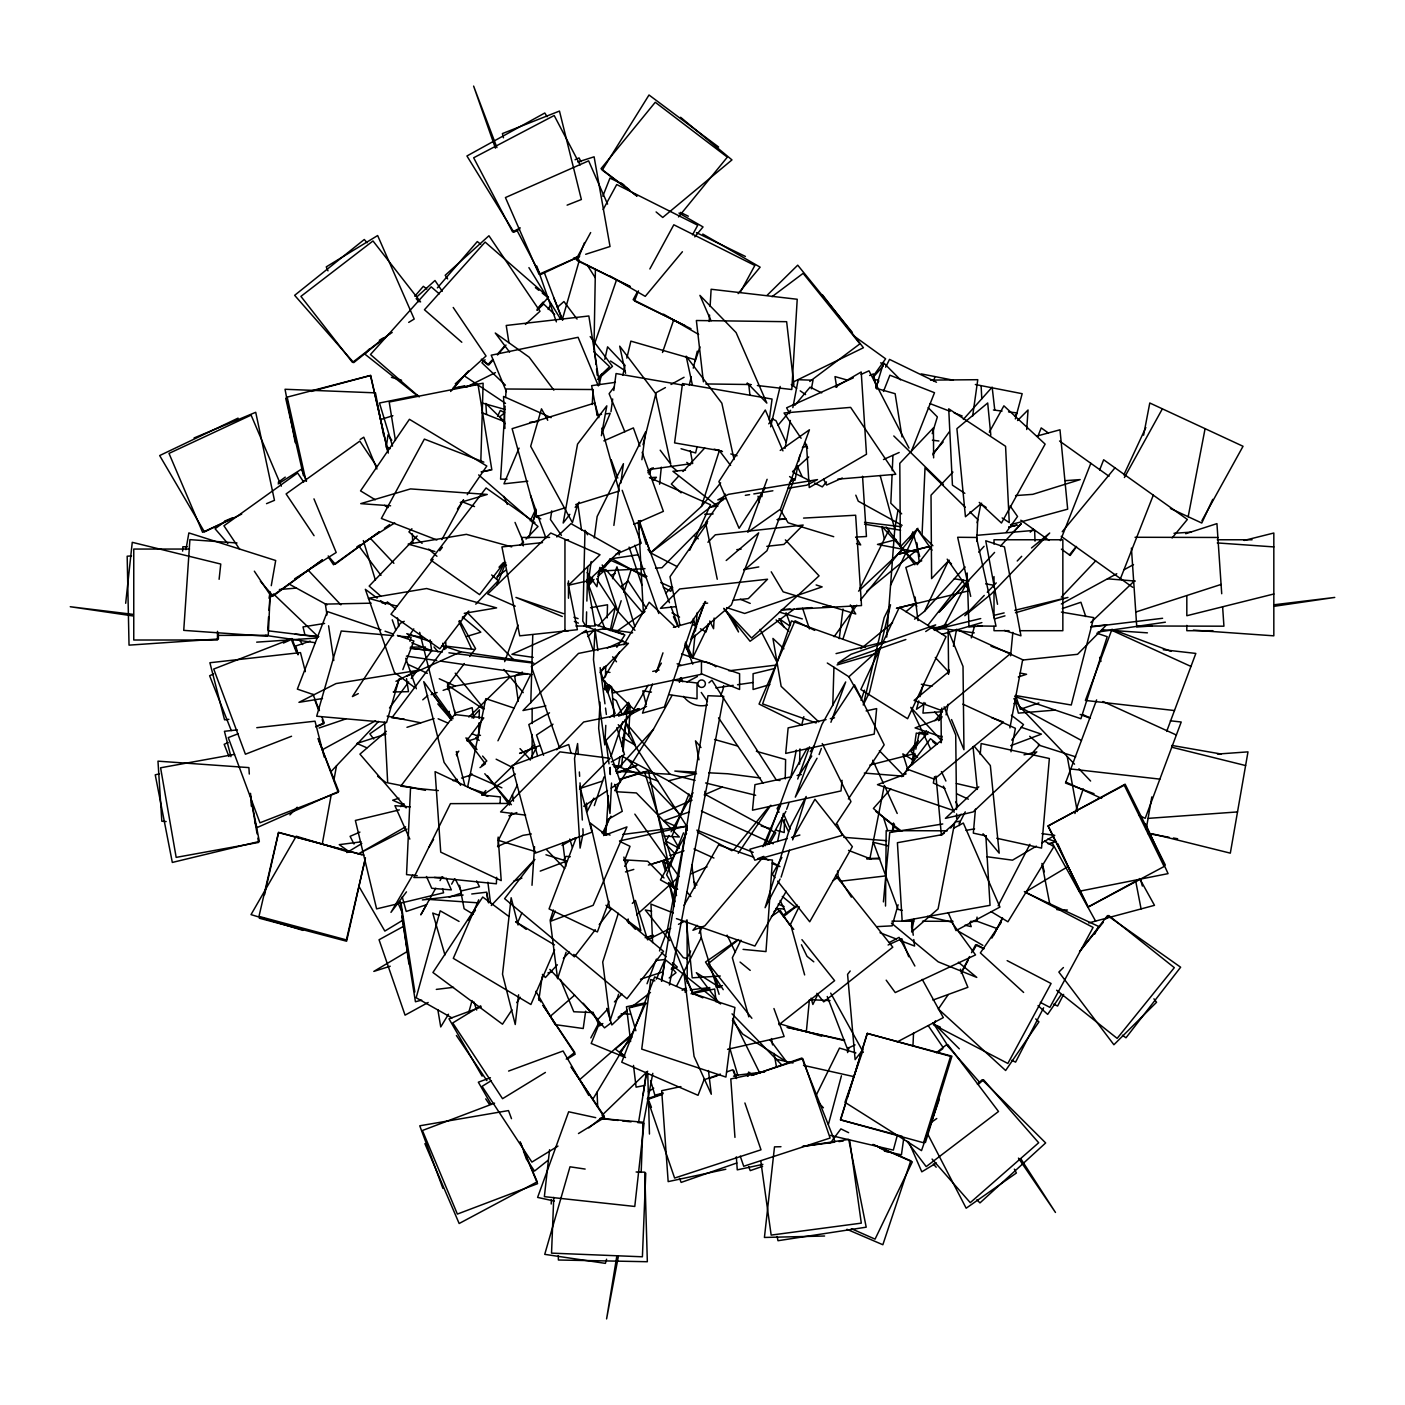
<?xml version="1.0" encoding="UTF-8"?>
<svg xmlns="http://www.w3.org/2000/svg" width="1405" height="1405" viewBox="0 0 1405 1405"><rect width="100%" height="100%" fill="white"/><g stroke="black" fill="none" stroke-linecap="round" stroke-linejoin="round"><path stroke-width="1.5" d="M612.492 688.661L612.492 693.034L701.446 674.277L701.446 661.14L678.158 666.058M885.519 906.049L886.186 830.636L947.269 830.812M977.037 917.096L977.002 921.399L970.451 921.381M596.071 364.562L594.034 345.314L595.404 269.268M784.464 819.642L784.218 832.515L775.859 830.144M785.237 778.879L785.606 759.561L756.347 751.289M586.605 611.877L586.236 626.999L582.794 621.08L584.989 530.335L587.571 534.778M586.869 601.077L587.712 566.496M480.809 461.841L483.127 383.214L453.253 388.518M530.791 702.834L532.758 635.095M605.063 689.995L605.327 681.249M605.45 676.876L605.766 665.952M607.136 617.884L607.522 604.765L590.539 607.698M478.578 735.921L478.982 722.89M479.105 718.552L479.368 709.859L472.01 717.937M799.515 764.144L799.989 748.9M832.779 705.503L833.938 667.252M551.199 1204.015L551.375 1199.642M641.172 1172.42L643.069 1122.209L599.917 1118.433M553.763 1197.376L551.533 1253.137L642.401 1256.79L645.756 1173.14M911.582 927.599L911.863 921.065M892.07 475.031L890.823 503.236L901.676 513.861M892.263 470.693L892.93 455.501M912.951 1046.075L913.549 1032.956M976.774 541.171L977.722 519.464L969.977 511.877M496.668 877.282L496.369 883.798L434.356 877.458M498.073 846.864L498.476 838.17M500.075 803.432L500.373 796.916L483.267 795.16M182.632 551.094L182.826 546.773L187.199 546.756M270.287 592.014L268.267 635.288L218.003 635.394M687.308 830.46L686.746 826.193L628.685 735.746L630.16 705.187M600.023 702.201L598.671 728.317L609.981 813.495L611.544 783.042M605.801 725.349L604.8 744.931L593.49 659.735L595.053 629.282L597.88 650.568M714.126 618.042L713.564 628.72L709.753 620.957M709.191 321.482L709.578 315.036M710.105 306.448L711.123 289.254L797.215 299.265L791.805 389.519L757.365 385.514M505.098 406.168L500.584 479.14L507.117 479.175M505.624 397.597L506.151 389.009L593.121 389.519L592.207 404.535M532.003 885.291L534.532 846.653M608.4 795.652L605.854 834.816L590.258 823.031L609.63 907.068L640.838 930.602L623.873 857.085M609.823 773.892L610.244 767.358M267.705 629.809L268.583 616.848M269.022 610.367L270.199 593.086M1026.721 429.526L1028.039 409.997L1017.554 420.552M886.696 637.097L894.757 529.053L898.041 509.857M761.932 496.65L762.283 492.523M975.439 809.104L973.331 833.13L986.117 835.94M980.198 754.467L981.147 743.544L1049.359 758.507L1041.544 848.093L996.777 838.276M883.411 901.887L889.751 832.55L942.755 823.962M959.316 825.56L959.72 821.223L955.47 821.907M806.347 1031.692L809.421 999.658M842.034 780.284L841.015 790.927L752.5 810.193L754.942 784.675L790.769 776.86M923.963 702.482L922.945 713.125L942.544 711.668M1010.599 655.801L1012.847 632.373M622.591 755.96L621.537 766.621L617.199 766.164M623.03 751.71L627.894 702.658M695.001 635.13L692.753 657.733L684.621 645.545M695.422 631.021L697.249 612.527M659.595 484.216L661.316 467.18M125.677 603.289L132.263 542.33L220.761 564.055L219.11 579.299M549.583 1149.729L544.367 1196.656L634.779 1206.456L644.034 1123.245L637.589 1122.542M518.603 994.775L515.249 1024.508L502.516 974.192L511.157 897.742L518.041 924.999M590.293 580.107L589.801 584.375L593.981 579.387M839.242 638.66L843 608.997M591.136 561.561L587.712 587.308L592.576 577.543M594.28 537.957L597.143 516.496L623.434 463.685L620.852 482.986M610.964 411.683L612.668 398.967M613.792 390.502L616.057 373.554L684.288 385.356M613.88 525.417L619.324 484.637L645.615 431.827L641.892 459.716M769.238 420.236L772.065 399.055L682.496 383.565L674.576 442.891L721.503 451.005M386.235 447.528L388.008 434.883L391.802 440.274M538.8 1000.255L542.172 976.457M585.657 1011.196L583.216 1028.513L555.151 1024.614L535.885 991.298M643.051 1095.162L646.37 1071.716M685.096 992.246L685.71 987.978L682.145 990.314M847.373 1051.818L847.97 1047.515M972.629 416.196L977.775 379.701L930.514 380.105M903.837 1137.681L901.43 1154.84L884.412 1151.081M892.28 831.497L893.492 822.979M911.722 765.023L916.288 733.094L922.786 734.007M551.744 510.858L550.444 519.464L561.438 535.393M599.865 567.357L596.914 586.728L587.132 572.573M619.096 554.87L619.745 550.567M661.72 980.989L665.057 959.51L656.363 960.44M616.813 1256.158L606.591 1318.909L618.358 1256.439M638.625 1121.998L646.722 1072.226M661.509 981.34L707.962 695.703L723.733 696.336L669.43 985.01M619.956 756.979L618.095 767.622L613.845 766.656M621.8 746.336L626.999 716.532M627.736 712.265L629.212 703.747M1146.252 828.862L1151.819 796.916M185.917 549.706L188.867 532.917L275.696 560.507L271.27 585.674M269.04 598.267L269.778 594.069M322.254 844.106L331.106 795.423M333.81 780.6L336.515 765.778M601.393 435.691L606.819 405.834L577.543 444.12L563.177 523.029L569.833 514.318M659.489 950.957L667.287 930.444L686.746 826.193L622.784 834.465M642.665 1127.179L652.798 1073.332M940.648 714.46L941.842 708.067M948.217 673.996L949.007 669.746M953.398 646.318L956.577 629.282L1022.664 659.735L1009.932 727.895M934.536 776.649L933.342 783.042L945.003 788.416M940.911 742.578L942.105 736.185M946.092 714.882L948.076 704.239M1010.985 751.745L1015.376 728.317L962.882 704.133M785.044 448.371L790.383 420.481M792.841 407.608L798.181 379.701L813.021 380.228L811.388 388.799M914.111 919.098L911.634 931.937L938.083 908.912L954.575 823.295L941.35 834.816L935.976 776.069M1143.6 435.199L1149.782 402.989L1243.039 446.281L1201.907 520.693M1188.173 516.724L1205.086 428.666M643.42 613.335L638.959 529.053L640.61 520.517M649.707 473.59L650.533 469.323L647.898 472.747M797.829 465.652L794.967 480.352L789.592 476.576M798.655 461.437L799.884 455.132M869.906 858.613L884.325 785.395L897.215 813.46M977.107 522.748L980.848 503.886L986.169 507.398M467.549 787.362L485.796 698.636L513.967 708.067M777.615 841.507L783.358 813.46L790.207 829.02M790.804 777.088L796.336 750.077M893.123 830.478L894.458 824.138M912.706 764.021L914.936 753.431M915.814 749.199L919.362 732.268L927.862 734.358M599.285 384.531L601.586 374.064M604.8 359.417L607.575 346.859L625.19 365.528M610.192 630.599L615.25 607.469L598.021 625.928M264.579 894.669L278.576 832.603L363.842 855.065M365.441 857.753L346.614 941.227L259.275 918.22M364.984 860.071L346.403 939.91L258.977 916.376L278.524 832.34L361.788 854.749M622.801 375.153L624.821 366.652M626.841 358.135L630.863 341.134L695.422 359.768M689.258 385.163L691.26 376.663M693.28 368.163L697.302 351.145M697.126 446.579L695.615 452.954L681.039 448.739M770.607 426.821L780.161 386.428M880.303 647.406L869.572 692.173L863.232 705.011L884.184 617.603L890.524 604.765L881.321 643.139M643.033 444.77L656.1 392.715L665.426 387.569M801.675 725.085L803.836 716.655M528.842 537.957L535.92 510.77M708.243 623.662L706.083 631.969L700.393 628.773M625.488 713.494L628.667 703.238M747.495 1076.248L748.637 1072.033M828.423 1124.351L841.437 1075.791M847.654 1052.573L848.778 1048.341M897.303 1135.363L893.334 1150.133L830.285 1135.38M933.763 380.79L934.905 376.593M1015.341 418.953L1022.173 393.699L975.351 384.513M918.765 700.919L916.482 709.297L925.526 703.15M919.889 696.722L923.313 684.147M971.312 637.888L974.736 625.313M468.638 1012.935L472.08 1000.518M603.693 835.606L608.453 818.869M616.198 791.682L617.989 785.395M898.111 904.785L892.122 925.842L877.071 926.633M399.178 678.773L386.603 722.433L316.687 716.234L341.239 631.003L393.663 635.657M409.944 641.365L411.156 637.203L398.036 636.044M562.457 319.023L579.404 260.118M606.591 1259.214L605.397 1263.376L544.736 1254.349L569.991 1166.8L585.147 1169.065M846.319 1101.309L840.647 1119.82L902.115 1136.294M847.584 1097.2L867.148 1033.465L951.923 1056.191L925.421 1142.546M875.877 387.868L883.587 362.806L900.482 379.824M932.235 433.636L937.363 416.916L928.143 407.643M781.11 877.142L789.452 850.253M792.666 839.909L806.154 796.477L790.154 827.036L765.093 907.7L780.109 879.056M611.807 629.949L621.186 600.725M623.855 592.366L631.214 569.411M553.43 910.001L550.163 920.17L557.574 978.741L566.057 952.309M647.933 549.443L650.568 552.868L701.429 506.467L719.36 450.636M618.358 913.268L602.71 962.056L610.121 1020.645L618.586 994.213M842.947 639.012L853.801 605.713M695.124 361.384L699.989 346.859M594.333 805.609L604.027 776.947M610.947 756.487L622.731 721.696M652.394 684.024L642.524 713.125L664.424 706.943L693.332 621.712L673.417 627.332M656.627 671.555L662.967 652.851M1074.913 813.513L1083.255 788.855M594.034 345.314L616.567 279.806M662.493 352.479L673.662 320.024M862.108 1053.012L844.967 1102.31L921.504 1150.625L939.348 1099.272M861.002 700.322L864.514 690.206M687.677 650.111L703.694 605.502M910.177 539.116L912.372 533.039M504.676 661.667L517.988 625.032M767.112 479.298L747.776 532.214L780.425 509.172L809.438 429.79L780.232 450.425M765.04 845.863L788.662 781.338L807.295 748.004M786.642 809.298L788.855 803.256M797.724 779.055L809.526 746.81M819.115 754.538L821.328 748.479M830.917 722.275L845.687 681.952L821.855 724.559L795.3 797.144L817.043 758.243M612.545 578.702L616.953 566.812L634.832 626.7M1096.62 699.883L1065.517 783.042L1094.038 793.702M1166.659 731.443L1195.831 653.43L1163.235 649.725M705.169 601.463L690.751 639.521L731.373 604.94L758.682 532.829L726.192 560.507M576.261 837.573L549.056 908.912L597.371 931.937L609.032 901.36M624.575 860.58L630.02 846.319L620.36 841.718M647.02 983.746L656.381 959.141M394.138 692.068L398.88 679.809L402.866 678M402.831 669.605L413.878 641.031L397.404 635.411M704.309 1079.058L698.039 1095.303L621.73 1062.198L654.66 976.932L686.782 990.859M584.533 242.591L577.385 260.733L630.265 286.48M602.815 196.226L609.963 178.084L623.662 184.758M638.467 290.888L634.498 300.969L685.412 325.749M883.464 391.468L889.892 375.205L934.501 392.715L911.213 451.655M1037.996 436.059L1041.21 427.91L1048.306 432.968M1060.406 540.644L1090.842 463.316M1099.658 469.937L1103.663 459.769L1187.366 519.464L1172.104 537.957M1120.47 578.614L1153.294 495.175M497.054 584.708L505.765 562.72M532.267 522.607L536.236 512.614M683.515 832.866L666.62 874.771L676.297 891.666M599.391 1023.226L591.189 1043.476L625.524 1057.543M519.06 448.09L503.956 483.829L527.806 481.195M601.814 433.232L610.209 413.369L605.871 413.86M762.915 846.741L780.653 805.188M555.309 911.055L550.988 921.1L593.156 905.329L626.946 826.913L604.852 835.185M478.719 899.815L453.306 958.351L530.897 1004.505L554.606 949.868M517.514 922.892L521.87 912.934M672.556 587.378L670.8 591.347L663.265 587.167M592.717 1099.377L631.916 1034.203L645.879 1002.749L626.472 1006.753L630.634 1041.526M656.346 979.162L665.057 959.51L720.589 1003.978M648.934 474.205L651.639 468.269M689.732 550.233L710.509 504.764L649.461 477.595M1123.842 474.872L1145.83 427.524M1212.743 499.355L1201.767 523.029L1170.4 508.469M497.546 416.302L500.321 410.436L504.202 412.438M496.632 578.93L504.044 563.3M530.265 520.834L535.832 509.102M890.559 585.235L917.184 529.053L920.275 532.091M914.585 619.166L924.525 611.316L948.41 560.911L951.519 563.949M686.817 958.842L690.593 951.009M699.075 933.359L701.903 927.476M709.824 622.485L692.753 657.733L685.412 642.12M740.962 940.138L732.356 957.753L748.812 1016.869M799.146 906.647L790.541 924.262L804.644 974.93M817.657 994.687L812.88 1004.47L811.106 998.147M497.95 740.786L530.405 675.067M511.859 813.126L498.371 840.348L535.604 851.641M747.917 1076.283L749.831 1072.419M815.69 1096.286L839.488 1048.077L855.891 1052.925M859.509 589.222L888.926 529.843M607.733 692.56L610.631 686.746M593.841 798.128L587.097 811.686L586.412 803.063M602.271 833.622L610.947 816.2M875.859 386.726L878.792 380.878M885.624 367.214L889.523 359.399L936.485 382.23M548.161 309.486L551.041 303.779M507.749 804.046L517.374 785.026M530.106 759.877L535.99 748.268M676.525 986.205L701.306 937.521L699.918 926.808M961.512 972.067L969.52 956.542M971.522 952.66L975.527 944.898L983.43 948.568M993.528 935.379L1002.538 917.904M1043.616 1007.789L1015.587 1062.127L1011.635 1060.301M1063.62 994.389L1057.614 1006.033L1053.662 1004.189M1094.636 934.202L1098.64 926.439L1025.457 892.456M959.299 823.365L965.253 811.844M998.147 905.786L1029.918 844.317M934.747 630.406L942.808 628.562L967.43 581.617L939.26 612.036L994.582 552.428M590.82 1037.891L598.969 1022.559M935.467 1020.855L933.394 1024.667L1007.859 1063.462L1051.081 983.5L1007.157 960.634M961.178 973.261L968.379 959.931M973.525 950.412L976.616 944.704L984.255 948.691M991.877 938.101L1002.169 919.063M590.662 232.563L576.05 259.451L630.072 286.585M603.167 209.521L616.725 184.547L697.741 225.239L692.524 234.846M441.89 539.625L463.387 499.934M637.326 291.994L633.163 299.686L691.014 328.752M649.848 268.952L673.82 224.782L754.836 265.475L740.242 292.363M614.67 790.664L653.448 729.283L672.064 695.405M679.318 682.215L681.39 678.457M451.655 884.131L454.57 878.88M989.331 432.125L1003.89 405.834L1045.127 444.12L1001.466 523.029L979.25 502.41M1124.404 477.524L1162.374 408.837M767.271 844.668L785.904 811.317M435.761 888.223L420.798 914.866L425.943 905.751M440.046 880.619L442.171 876.808M669.026 835.483L665.882 841.086L679.318 848.392M671.116 831.76L693.069 792.648M686.571 833.323L660.438 879.899L677.702 889.312M769.483 844.019L775.753 832.831L704.748 794.141M781.9 857.472L772.311 874.367L774.98 877.756M792.561 838.68L814.953 799.252L852.361 846.653L809.719 921.785L777.65 881.146M684.024 905.382L718.605 844.897L753.712 857.173M786.256 891.244L754.907 946.057L676.455 918.624M412.789 874.964L390.959 912.372L406.484 891.876M429.175 846.916L433.548 839.435M619.447 652.113L602.921 679.827L633.831 709.297L648.162 685.289M623.855 644.737L649.215 602.253L675.489 627.315M655.872 672.363L661.386 663.125M448.476 1014.217L440.749 1026.932L437.851 1009.791M765.251 487.939L739.083 528.315L718.903 481.581L765.303 409.997L782.971 450.9M407.801 638.028L413.79 628.878M600.708 671.871L604.168 666.602M616.813 647.284L624.874 634.99L604.835 628.562L582.46 632.847M623.012 714.32L627.578 707.365M563.598 860.036L566.004 856.383L570.307 856.699M511.964 1009.826L502.481 1024.192L432.933 972.488L482.74 897.04L508.821 916.429M516.706 1002.643L520.272 997.251M624.645 866.323L628.281 860.844L623.978 860.545M810.299 751.675L813.881 746.248M831.795 719.149L854.486 684.815L884.184 744.826L848.357 799.041M779.494 804.837L777.106 808.455L779.02 812.336M798.602 775.929L811.739 756.066M835.466 825.104L850.991 801.623L822.241 743.544M738.24 853.309L770.818 805.223M457.468 508.979L463.58 500.04M467.25 494.665L486.815 466.039L409.417 419.305L360.541 490.872L375.276 499.776M948.217 994.6L938.347 1009.018L1005.629 1070.505L1038.945 1021.857L1035.731 1018.924M1001.343 922.277L980.374 952.906L1023.63 992.439M1061.232 994.582L1047.656 1014.392L1038.049 1005.611M725.437 494.086L705.591 522.59L717.252 579.264M707.207 523.31L669.992 576.752L679.915 625.049M690.768 623.065L705.661 601.691M1076.529 546.598L1070.206 555.449L1061.39 549.162M872.909 376.575L885.624 358.802L853.748 335.83M932.832 454.834L949.288 431.827M1006.138 532.425L1017.536 516.496L1010.125 505.923M834.113 636.711L856.787 605.169M860.58 599.9L914.251 534.251M389.501 707.98L408.679 681.952M411.244 678.492L431.704 650.726L430.106 639.907M467.883 920.398L475.434 910.247M831.936 1140.895L840.91 1128.882L848.638 1132.676M447.282 686.237L464.37 663.529M469.621 656.521L474.89 649.531L445.736 646.124L391.855 717.797L404.359 719.255M456.204 754.626L458.82 751.131M466.706 740.646L483.794 717.92L454.64 714.513L400.776 786.185L413.263 787.643M1014.603 416.389L1017.185 412.965L1008.544 411.893M939.383 719.975L942 716.515M901.764 776.754L930.479 738.731L937.398 744.07M1011.758 740.101L1023.49 724.559L1011.372 715.233M950.658 828.002L961.09 814.18M575.154 507.363L579.159 502.147M433.144 559.295L390.976 614.231L439.818 648.829L468.813 611.052M439.73 550.725L442.364 547.283M504.623 562.035L479.579 594.649L430.72 560.068L486.077 487.957L534.919 522.555M614.371 386.849L609.103 393.699L624.856 431.792M534.602 859.702L504.606 898.656L574.434 956.84L595.298 929.741M599.215 924.666L610.947 909.421L605.959 905.259M1079.514 951.712L1107.509 915.586L1180.639 967.22L1125.985 1037.786L1122.419 1035.257M850.201 971.013L847.584 974.367L855.118 1059.633L862.986 1049.588M917.254 564.687L930.461 547.897M927.704 625.471L963.338 580.125M597.986 574.346L610.033 559.208M1080.182 950.851L1103.311 922.224M1106.034 918.852L1108.756 915.498L1174.317 967.659L1117.151 1038.383L1056.648 990.226M733.744 849.92L769.027 806.558M701.429 506.467L720.66 482.863M768.746 423.818L772.873 418.76M678.51 216.932L727.333 157.149L655.257 102.266L601.006 168.688L630.178 190.904M632.074 1037.031L619.675 1052.029L624.803 1055.963M1062.233 531.722L1114.973 467.83M1069.398 554.87L1076.335 546.457M682.409 251.741L645.246 296.367L610.086 276.065M694.79 236.865L703.044 226.943L678.984 213.068M738.134 293.61L760.14 267.178L702.763 234.055M905.61 755.908L918.168 740.821M923.752 734.113L926.527 730.776M934.905 720.712L941.877 712.335M778.089 425.188L790.611 410.295M794.791 405.343L810.088 387.148L821.714 392.891M826.474 481.915L822.311 486.885L814.549 483.039M697.143 925.333L692.928 930.286L704.836 925.842L763.793 856.383L757.839 858.613M369.146 349.16L364.878 354.13L417.847 396.122M414.791 296.244L423.344 286.321L426.769 289.026M437.377 287.885L477.296 241.572L480.721 244.294M450.619 391.486L466.32 373.291M493.173 359.961L488.887 364.931L482.056 359.504M497.458 355.008L506.011 345.086M537.377 308.696L543.085 302.093M873.172 377.313L883.236 365.932M928.389 732.11L911.02 751.675L917.606 757.383M938.522 720.695L941.403 717.428M890.77 788.89L873.401 808.455L899.78 831.321M902.361 775.841L908.139 769.325M1032.341 752.975L1039.577 744.826L1029.689 736.255M933.078 453.306L943.159 442.013M963.338 419.41L992.158 387.148L994.793 410.225M452.621 388.658L468.515 370.938M492.119 360.031L487.781 364.861L481.283 359.206M497.897 353.586L505.133 345.525M536.921 310.084L548.477 297.193L485.129 242.082L424.451 309.75L461.806 342.258M617.164 715.057L628.685 702.307M616.374 770.291L653.448 729.283M924.525 611.316L965.147 566.988M978.688 552.218L984.097 546.299M678.597 476.207L671.344 484.058L681.074 492.839M682.953 471.518L704.73 448.002M481.757 794.967L485.831 790.558M1000.518 546.036L1021.277 523.626L1012.724 532.811M587.975 636.693L595.158 629.001M491.276 905.523L534.743 859.439M557.399 964.796L545.403 977.511L542.4 974.385M563.387 958.438L569.376 952.081M608.435 1008.281L597.933 1019.415L549.847 969.432M614.424 1001.923L621.923 993.985M289.922 814.9L297.193 807.225M330.684 771.925L378.595 721.415M952.941 472.08L931.023 495.175L931.603 578.614L949.148 560.138M917.904 528.28L900.377 546.756L899.797 463.316L933.412 427.91L933.623 457.854M1030.234 532.179L1033.184 529.053M1061.319 597.143L1095.654 560.911M411.911 528.754L408.908 531.88L422.097 543.349M417.162 536.008L369.164 586.061L380.702 596.089M499.003 567.198L503.499 562.509M520.008 545.298L523.011 542.172M526.014 539.046L538.01 526.524L478.666 474.908M462.245 618.253L468.251 611.983M475.751 604.168L498.248 580.704L491.662 574.961M984.255 595.404L964.778 615.724L991.28 593.999L1049.711 533.022L1031.498 547.968M987.258 592.278L996.25 582.899M1017.22 560.999L1021.716 556.31M599.953 672.644L628.457 643.314L578.474 653.43L522.976 710.544L545.878 705.907M556.661 749.796L583.655 722.012L633.655 711.896L605.151 741.225M665.97 592.945L672.047 586.728M653.36 480.37L656.416 477.296L650.058 477.63M611.157 560.261L600.497 571.062L644.983 568.656M707.663 521.483L661.931 567.743L655.573 568.094M579.615 789.118L610.051 758.314L559.945 751.868L500.584 811.932L525.646 815.146M707.909 542.26L715.303 534.813L803.151 525.048L783.937 544.42L766.796 546.317M1063.427 967.536L1058.861 972.084L1113.902 1044.74L1156.561 1002.274L1153.927 998.815M767.148 295.261L797.724 265.176L852.396 332.476M468.866 717.042L510.454 676.56M493.893 784.324L534.62 744.685M601.99 1115.307L647.705 1071.242M632.303 903.38L635.394 900.429L647.565 939.822L670.747 928.196M627.297 1010.213L611.842 1024.965L606.732 1008.386M1090.807 622.503L1133.695 581.617M485.076 359.785L481.915 362.789L505.449 385.181M537.36 310.066L543.7 304.042L554.676 314.492M598.512 377.26L609.612 366.723L593.911 351.794M1014.041 703.589L1017.22 700.586M978.846 786.835L945.407 818.377L973.121 811.932L1036.802 751.868L1024.017 754.836M556.802 536.973L570.974 523.626L619.623 551.217L586.552 582.373M858.543 591.136L903.081 549.302M977.371 1084.133L982.165 1079.743L1045.654 1142.932L979.97 1202.908L976.879 1199.835M792.525 471.606L808.7 456.941M827.299 663.019L848.883 676.771L880.057 648.478M636.658 914.901L677.017 878.318M417.162 296.613L434.988 280.508L442.276 291.292M455.255 383.828L486.042 356.009L453.218 307.467M525.417 324.432L540.012 311.26L488.94 235.759L445.192 275.292L447.615 278.893M557.346 307.344L563.932 301.548L577.051 319.058M597.652 379.42L612.475 366.371L590.17 336.585M708.928 682.83L711.896 680.231L776.104 779.687M978.653 1084.045L983.535 1079.778L1038.681 1142.757L970.258 1202.662L932.077 1159.055M550.321 1016.289L574.592 995.162M579.65 1079.672L631.916 1034.203M386.393 731.267L359.943 754.134L406.15 807.928M422.764 699.831L427.735 695.545M587.957 584.866L592.822 580.669M597.687 576.471L605.801 569.464L642.577 612.738M400.706 806.628L404.008 803.765M468.603 776.684L471.922 773.821M481.845 765.251L486.797 760.966L482.6 756.066M606.819 689.802L610.069 687.01M789.417 482.811L794.282 478.666L766.972 550.76L744.229 570.131M981.656 503.201L965.446 516.724L956.91 428.666L987.697 402.989L990.824 435.199M504.676 412.754L499.636 416.916L505.185 423.678M949.446 671.169L914.058 700.428L941.596 710.544L1010.722 653.43L991.034 646.212M942.158 739.75L906.752 768.992L934.307 779.125L1003.416 722.012L991.614 717.674M630.511 1036.521L615.337 1049.043L623.785 1055.822M866.867 591.136L917.693 549.302M860.896 648.741L892.561 622.678M905.891 611.702L915.884 603.483M389.361 334.021L353.709 362.63L294.646 295.331L364.281 239.5L367.162 242.766M566.233 1059.124L574.715 1052.38L542.997 1005.453M548.073 1160.284L534.515 1171.067L525.979 1158.44M588.783 1127.916L604.045 1115.781L571.115 1067.045M936.362 1052.767L946.531 1044.67L979.724 1082.412M738.661 939.559L708.331 963.567L751.886 1018.274M774.05 911.546L777.422 908.877L793.755 929.39M783.358 916.727L796.846 906.067M778.985 1024.702L834.605 980.672L801.939 939.646M611.333 1022.629L604.536 1027.88L583.198 1003.223M618.147 1017.378L626.648 1010.81M631.758 1006.876L650.48 992.422M669.202 977.968L676.016 972.717L671.748 967.782M390.239 333.389L352.479 362.42L300.916 296.385L372.992 240.957L420.587 301.917M639.275 520.869L650.568 552.868L710.368 507.205L723.312 499.811M939.33 1051.326L942.79 1048.692M772.012 296.701L803.133 273.343L859.913 343.839L809.772 381.475M497.019 576.752L505.765 570.237M621.326 586.236L628.263 581.09L646.511 608.33M604.22 688.713L609.419 684.85M225.608 521.027L215.07 528.772L227.821 543.524M278.243 482.284L285.268 477.12M322.254 559.875L273.114 596.019L260.382 581.266M379.139 531.898L335.268 564.16L328.19 555.959M794.229 609.067L750.077 641.26L724.278 609.313M602.833 1023.525L599.496 1025.931L592.892 1012.18M322.237 560.138L271.358 596.616L254.34 571.185M379.139 532.056L333.529 564.757L328.665 557.486M384.408 528.298L389.659 524.522M931.392 1122.296L936.766 1118.521M385.971 722.574L369.831 733.849L373.73 739.03M616.848 631.284L645.018 611.561M480.018 767.587L485.392 763.828L465.898 737.906M737.537 939.91L705.521 962.056L723.224 989.682M771.345 916.552L780.232 910.387L789.68 925.122M783.27 915.024L797.496 905.189M833.077 880.584L838.416 876.896L851.395 897.145M944.81 626.823L968.344 610.859M925.702 631.53L935.677 624.874L851.009 654.308L837.714 663.195L905.856 639.503M553.008 724.155L536.517 735.008L543.559 755.328M609.665 717.13L615.144 713.512L600.356 670.852M583.707 806.242L607.522 790.541M611.175 788.135L620.343 782.093L605.537 739.434M648.39 1091.667L653.729 1088.173M482.249 795.248L515.372 773.997M278.137 483.917L301.618 469.059L306.553 480.984M360.154 439.502L363.772 437.201L376.944 468.989M294.664 578.772L336.199 552.499L313.965 498.863M356.817 546.914L360.435 544.631M364.053 542.348L394.752 522.923M480.686 1005.822L452.744 1022.945L502.551 1098.692L545.403 1072.437M491.399 1080.621L482.073 1086.346L531.898 1162.093L557.978 1146.094M567.778 1058.72L575.225 1054.154L543.208 1005.471M578.474 1133.536L604.554 1117.555L571.343 1067.045M379.332 340.309L383.003 338.061M388.518 334.706L392.188 332.476M408.697 322.395L414.212 319.04L377.646 235.548L326.259 266.88L327.997 270.849M936.38 1162.989L921.803 1171.823L908.789 1142.002M346.895 852.572L361.823 843.544M401.619 920.925L384.83 931.076L358.714 886.011M1025.615 891.894L1068.099 866.499M407.222 951.536L373.818 971.417L390.221 966.218M1036.363 846.144L1012.496 860.176L986.819 856.716M1041.878 842.912L1054.734 835.36L1041.895 833.622M835.36 387.025L861.212 371.974L866.481 454.254L809.245 487.57L806.47 444.261M405.624 826.825L358.187 853.994L406.888 829.055M549.531 712.844L528.824 724.559L537.535 755.662M611.28 761.984L624.452 754.538L616.9 727.579M562.035 845.406L575.207 837.942M609.103 818.781L622.274 811.317L614.723 784.359M671.01 384.478L684.059 377.278M647.723 470.868L653.325 467.777M519.604 229.12L513.914 232.264L466.934 155.99L544.806 112.997L547.089 116.72M404.06 926.053L379.051 939.752L405.062 1015.148L428.156 1002.485M605.221 689.223L610.912 686.114M1061.337 603.974L1116.764 573.732M1124.211 569.657L1133.519 564.582M322.342 749.743L375.504 720.8M1140.263 878.669L1088.208 906.945L1047.99 826.052L1125.124 784.183L1165.342 865.059M940.402 835.325L944.23 833.27M953.767 828.16L963.321 823.031L999.939 907.068L956.015 930.602L948.164 912.6M889.47 942.421L899.077 937.363L914.883 966.025M897.233 1041.895L943.317 1017.606L922.242 979.39M520.254 227.891L512.579 231.913L473.661 157.782L554.185 115.509L580.125 164.929M686.94 681.987L697.424 676.49M629.019 715.303L646.563 706.311M395.947 681.302L417.426 670.431L336.058 683.568L298.949 702.342L322.5 698.531M678.475 924.332L684.27 921.417M466.126 387.218L495.403 372.606M404.236 621.326L400.32 623.293L352.427 696.564L358.293 693.613M792.736 382.248L863.425 347.738L822.294 294.646M611.368 575.348L615.25 573.468M522.414 672.099L514.652 675.84L518.252 701.236M238.077 418.128L159.661 455.571L204.445 531.898L241.695 514.107M575.102 159.731L579.036 157.904L581.073 161.768M579.633 256.36L540.381 274.678L516.917 230.244M233.88 517.743L202.601 532.319L169.004 453.411L251.109 415.125L281.334 486.148M888.101 945.003L901.799 938.716L908.719 956.717M855.083 1044.899L847.25 1048.499L827.246 996.496M406.87 676.191L460.822 651.797L532.196 662.159M565.425 630.23L511.912 654.308L533.18 657.382M607.259 648.021L623.118 640.891M853.309 377.875L786.624 407.801L789.628 413.597M861.16 374.362L869.01 370.832L908.982 448.072M842.298 477.999L826.597 485.041L823.593 479.245M883.482 459.523L899.182 452.48M213.613 673.961L209.626 675.735L231.263 730.582M283.406 643.051L289.395 640.399M228.154 742.543L224.168 744.316L228.98 756.505M316.266 726.35L324.239 722.82L321.833 716.726M578.632 256.781L539.011 274.274L505.431 197.561L588.625 160.837L607.575 204.111M603.851 440.871L633.374 427.91L639.96 446.228M633.866 524.293L663.388 511.35L642.155 452.34M615.618 554.431L641.207 543.208L622.187 490.292M497.528 846.477L522.906 835.36L531.336 833.99M657.891 814.97L692.085 800.148M704.151 794.914L722.258 787.063M691.12 873.805L707.049 866.885M359.926 832.094L350.091 836.326L354.007 844.019M194.083 437.956L255.71 412.297L274.467 500.338L266.511 503.657M224.765 521.044L232.721 517.725M921.75 560.841L905.839 567.427L916.745 606.556M869.642 375.486L873.453 373.906L876.667 388.834M508.856 815.778L516.847 812.564M567.111 205.148L581.371 199.51L559.471 111.065L502.41 133.58L503.464 137.795M599.478 568.902L605.573 566.531M238.288 733.709L228.26 737.607L259.96 822.803L338.184 792.332M291.555 736.255L245.418 754.222L213.718 669.043L291.959 638.573L298.001 654.8M315.633 726.877L323.659 723.768L322.149 719.711M539.485 745.704L519.587 753.414L536.025 747.407M623.24 714.776L639.152 708.612L618.604 716.111M617.076 773.101L636.957 765.391L616.426 772.908M934.202 629.089L946.443 624.364M513.756 881.181L521.905 878.09M540.205 871.118L566.636 861.054L545.948 854.784M494.578 1103.153L422.413 1130.498L457.38 1214.078L537.571 1183.677L523.415 1149.852M941.719 717.85L915.077 727.878L941.473 736.852M906.155 773.874L877.475 784.675L952.59 810.193M1010.669 745.704L1041.404 734.13L1021.101 727.228M481.283 1006.928L448.985 1018.818L482.126 1076.177M490.433 1077.74L478.332 1082.201L491.153 1104.418M508.592 1071.067L563.089 1050.993L588.73 1095.408M932.92 1000.061L967.887 987.311L960.423 969.204M431.107 694.65L437.113 692.507M443.119 690.364L455.132 686.062L527.49 673.627M648.232 1099.272L662.668 1094.232M703.905 1079.848L720.414 1074.105M726.596 1071.945L732.778 1069.785L735.992 1077.898M752.395 1075.264L801.886 1058.018L834.781 1141.159L828.599 1143.301M736.817 1162.989L681.144 1182.413L679.528 1178.356M762.616 1166.326L750.252 1170.628L748.637 1166.572M689.486 811.95L663.599 820.766L675.559 826.228M670.097 855.522L684.024 850.763M310.154 641.119L295.788 645.984L298.176 654.396M319.093 728.001L345.753 718.956M1062.303 608.576L1080.919 602.253L1085.766 616.549M1038.91 702.974L1020.276 709.297L1016.131 697.056M426.699 904.644L406.238 911.459L402.216 896.864M449.214 897.145L461.49 893.053M640.487 979.267L663.002 971.821M671.186 969.116L677.333 967.079L672.503 962.653M580.37 788.346L602.64 781.04M661.72 1093.951L647.319 1098.657L674.611 1178.057L761.001 1149.799L744.896 1102.978M709.016 1078.478L717.252 1075.791M751.376 1075.44L802.799 1058.632L830.109 1138.032L743.719 1166.273L740.224 1156.104M1185.732 533.707L1216.941 523.626L1221.718 593.735M1135.767 612.036L1221.085 584.445M386.094 734.025L356.905 743.438L366.863 747.811M406.958 727.316L434.075 718.57M467.514 741.208L477.946 737.853M398.967 798.216L392.697 800.218L404.675 805.486M453.183 780.741L457.363 779.389M461.543 778.054L471.957 774.699L501.884 787.836M1018.256 676.964L1026.581 674.277L1020.188 673.083M455.536 712.967L472.168 707.646L473.678 718.236M577.877 161.996L594.104 156.816L610.033 246.507L585.692 254.287M573.521 258.169L577.578 256.869M380.579 419.551L392.891 415.704M621.396 779.143L648.32 770.73L667.463 859.21L652.956 863.741M647.723 937.24L651.85 935.941M565.407 507.732L536.464 516.724L512.105 428.666L594.824 402.989L598.881 417.671M575.751 504.518L619.183 491.048L601.779 428.156M466.442 636.518L480.826 632.197L462.491 616.971M619.5 779.213L644.491 771.731L671.291 858.209L648.372 865.059M625.471 871.908L633.796 869.414M645.123 937.732L653.466 935.238M460.296 502.446L487.254 494.455L410.506 488.905L360.734 503.64L390.59 505.8M547.932 972.927L552.112 971.698M769.87 684.586L753.08 689.486L753.08 673.715L774.348 668.552M837.046 664.934L876.931 653.29M942 634.252L981.884 622.591M994.494 618.92L1004.979 615.847M1015.481 612.773L1067.958 597.424L1014.779 610.314M787.38 838.574L749.901 849.217L754.801 860.176L842.28 835.36L837.362 824.401M791.542 837.398L799.884 835.027M1036.697 436.13L1059.985 429.79L1067.677 509.172L1010.529 524.732M311.12 391.433L370.463 375.539L388.289 453.095M1048.077 843.773L1056.455 841.542M1088.699 922.945L1154.489 905.329L1139.631 878.547M421.676 1000.132L415.441 1001.747L401.742 916.148M896.25 539.573L877.475 544.42L918.009 552.147M621.765 756.066L668.569 780.846L695.159 773.997M869.906 765.04L913.742 753.835M928.968 546.475L898.234 554.185L929.829 546.527M1009.018 527.103L1017.22 525.048L1008.79 527.086M916.921 603.219L896.425 608.347L968.045 591.013M1244.11 540.451L1273.826 533.022L1273.826 635.833L1193.354 630.16M1273.826 593.999L1186.821 615.724L1186.821 596.124M159.485 773.821L155.235 774.84L172.323 862.442L259.345 841.437L250.599 796.565M836.045 653.606L884.992 641.751M933.921 629.897L980.725 618.569M993.493 615.478L1004.136 612.896M646.142 1003.785L629.124 1007.877L635.868 1030.726M692.893 992.51L709.894 988.4M663.371 1093.072L654.87 1095.127L650.585 1080.585M733.515 1076.16L737.765 1075.124L729.792 1048.13M399.319 809.895L355.377 820.45L376.61 908.877L443.559 892.807L442.557 888.592M802.396 447.405L806.611 446.421M592.629 579.721L568.481 585.235L600.023 554.747L550.778 533.022L487.693 593.999L515.266 606.17M716.164 986.995L722.451 985.572M727.544 1049.324L784.131 1036.504L773.944 1008.527M826.07 719.623L788.135 727.878L785.711 753.414L874.226 734.13L876.65 708.612L866.112 710.895M830.285 718.693L834.5 717.779M797.092 775.49L801.307 774.577M619.5 840.945L686.746 826.193M680.898 1086.592L661.685 1090.701L668.165 1181.623L725.805 1169.259M764.952 1071.611L730.793 1078.935L734.956 1137.383M762.88 1164.359L737.256 1169.856L736.343 1156.859M652.745 671.414L659.086 670.062M417.724 395.297L379.473 403.007L392.522 446.123M453.833 388.026L464.458 385.883M481.423 471.781L489.923 470.06M691.014 993.774L714.671 989.015L716.234 1002.046M644.702 1085.415L636.096 1087.154L633.497 1065.429M481.265 471.957L491.838 469.867L478.016 384.513L389.203 402.023L395.42 440.432M234.582 754.38L160.591 767.797L176.169 857.384L258.59 842.438L257.853 838.17M942.421 834.623L897.409 842.701L902.168 921.1L990.051 905.329L985.836 835.624M966.008 830.39L974.578 828.845M710.368 507.205L716.778 506.081M743.667 569.569L758.788 566.935M464.265 613.318L496.615 607.891L426.646 588.519L368.426 598.284L397.229 606.258M726.262 498.494L717.779 499.899L728.475 494.349L817.499 479.597L806.786 485.164L787.713 488.325M745.335 495.333L749.568 494.63M753.8 493.928L772.89 490.767M324.608 623.434L303.006 626.911L305.078 635.429M803.519 1146.322L848.708 1139.385L866.2 1227.18L777.984 1240.72L777.123 1236.453M609.893 558.962L637.712 554.799M715.83 687.906L733.217 685.359M737.555 684.727L752.764 682.514M1098.043 632.039L1165.36 622.187M1273.949 606.328L1334.75 597.424L1273.738 604.817M615.425 382.336L591.645 385.655L597.213 415.494M649.444 469.481L692.683 463.457L690.294 450.671M802.448 1146.427L834.64 1142.16M838.943 1141.598L843.228 1141.018M361.05 841.841L339.272 844.651L349.652 852.097M728.949 670.8L776.895 665.004M1090.684 626.999L1162.602 618.288M422.378 899.955L463.158 895.02M471.746 893.984L486.78 892.175L488.431 902.818M436.305 989.401L453.481 987.329M690.294 989.893L709.665 987.557M716.111 986.784L720.414 986.257M736.22 1075.282L764.18 1071.91M840.313 881.251L885.782 875.895M228.875 719.36L224.554 719.834L209.889 662.739L300.477 652.605L305.359 671.643M237.375 729.862L224.431 731.303L230.947 756.68M256.781 727.685L315.019 721.187L324.239 757.155M529.966 422.273L538.642 421.307M597.195 414.809L601.533 414.334M736.8 549.654L741.085 549.179M675.489 606.679L660.49 608.347L679.686 588.976L767.534 579.229L748.338 598.6L733.34 600.269M703.343 603.588L707.628 603.114M542.488 542.593L501.919 546.914L519.727 635.833L577.385 629.703L568.059 583.128M1091.351 626.472L1106.578 624.874L1077.547 654.308L1023.103 659.999M685.5 470.131L672.925 471.307L717.815 506.397M976.633 535.34L1034.642 530.335L1035.011 541.136M981.867 625.875L968.976 626.999L967.149 572.977M837.784 479.158L895.81 474.293L850.64 407.38L784.025 412.965L801.113 438.29M279.384 589.503L296.455 588.098M1054.979 710.122L1018.379 713.125L1014.533 698.584M931.111 627.894L946.355 626.753M1065.148 480.686L1080.164 479.597L1032.728 494.349L1015.552 495.579M1217.45 754.064L1247.991 751.868L1230.323 853.151L1152.03 833.709M1148.078 818.377L1237.506 811.932M131.526 555.906L127.17 556.204L129.032 645.141L218.407 638.994L218.267 632.496M1174 533.303L1191.37 532.109M256.676 642.155L317.196 638.01M1151.977 625.963L1136.785 626.999L1131.411 548.091M777.106 519.587L783.604 519.148M781.549 609.647L790.207 609.067M796.705 608.628L811.862 607.627M822.68 606.89L831.339 606.31M720.291 976.018L692.208 977.827L686.272 920.416M777.509 519.534L786.185 519.06M803.555 518.094L855.645 515.231L861.511 605.573L781.198 609.981M855.592 537.096L866.446 536.499L862.547 476.277M704.695 514.335L713.16 513.879M866.692 858.789L879.6 858.104M476.155 735.553L480.475 735.324M780.969 1146.708L774.506 1146.866L764.425 1237.454L824.595 1236.014M371.166 603.184L325.363 604.097L326.979 614.951M382.072 602.973L388.623 602.85M393.207 691.963L408.486 691.664L406.537 678.65M502.27 565.179L506.467 565.109M410.401 647.125L425.416 647.02M873.594 379.93L877.932 379.894M549.566 537.377L521.782 537.465L523.275 545.93M575.927 626.05L595.176 625.98L586.974 579.51M510.261 803.432L450.443 803.642L413.86 877.528L443.769 877.423M568.481 539.766L564.951 539.766L564.951 630.705L568.481 630.705M1217.274 539.766L1252.066 539.766M189.57 549.056L133.756 549.056L133.756 640.013L217.476 640.013L217.476 631.354M1009.053 630.705L994.002 630.705L994.002 626.384M1019.819 630.705L1062.847 630.705L1062.847 539.766L994.002 539.766L994.002 544.104M1212.919 630.705L1186.821 630.705L1186.821 625.365M1135.029 537.272L1217.889 537.465M1136.733 625.98L1223.931 626.191L1222.613 606.714M891.929 921.153L913.742 921.223M922.47 921.241L953.012 921.329M977.195 625.98L996.022 626.191L976.475 537.465L957.666 537.272L970.697 596.405M705.784 383.951L750.92 384.531M636.114 1171.998L644.79 1172.174L647.336 1261.725L558.4 1260.004L558.277 1255.631M866.657 858.508L879.688 858.929M1056.841 909.632L1067.414 910.054M593.173 1012.566L573.784 1011.758L560.384 979.443M621.186 1013.725L629.809 1014.094M775.63 908.543L784.289 908.947M810.562 999.693L830.039 1000.588M696.002 772.135L674.822 771.064L696.581 773.874M708.717 772.803L727.79 773.769L760.439 778.001M615.812 771.31L670.08 774.243L695.124 780.407M616.935 791.77L636.412 792.947L679.37 836.994L664.231 836.08M623.925 859.825L647.74 861.265L664.038 877.985M1101.819 629.739L1147.428 632.847M1217.274 542.927L1273.826 546.914M425.978 899.218L478.297 902.853M237.006 542.98L189.903 539.643L183.739 630.371L267.266 636.289M166.141 821.539L161.821 821.223L157.975 761.159L248.896 767.604L249.3 774.05M864.303 773.066L903.52 776.192M843.755 837.31L886.625 840.717M1107.456 578.807L1135.345 581.073M410.172 806.927L394.91 805.68L409.821 839.119M759.929 858.824L772.434 860.036L765.988 951.589L743.052 949.376M295.278 634.182L318.83 636.553M438.36 790.576L410.541 787.731L406.537 874.613L417.232 875.701M600.989 1118.573L618.2 1120.435M622.52 1120.909L631.126 1121.84M1174.475 710.544L1085.38 700.428L1111.987 629.282L1171.05 651.358M1170.347 720.783L1181.219 722.012L1145.216 818.307L1139.262 815.585M1070.768 768.992L1159.863 779.125M410.102 648.249L431.704 650.726L411.718 642.805M746.617 384.25L750.92 384.759M932.411 440.222L938.909 440.994M864.549 522.309L901.325 526.735M133.37 614.406L70.25 606.732L133.141 615.97M268.285 630.827L318.338 636.922M411.928 648.32L442.399 652.025M448.915 652.816L533.795 663.142M605.608 671.889L609.963 672.415M673.083 680.09L697.021 683.006L697.021 698.794L668.815 694.65M993.423 409.997L1002.064 411.085M775.683 779.968L780.038 780.53M942.808 628.562L974.297 632.847M583.707 625.787L590.082 626.718M602.833 628.544L632.584 632.83M265.44 635.394L315.317 642.717M406.396 656.1L436.762 660.561M441.1 661.193L532.196 674.576M605.924 685.412L610.262 686.044M651.463 692.103L642.788 690.821L646.089 704.397M954.311 578.807L968.941 581.178M985.643 583.883L994.002 585.235M864.567 524.135L900.605 530.247M1061.425 612.106L1093.722 617.603L1071.26 705.011L1015.288 695.475M1171.858 745.423L1221.121 754.011M1147.639 833.516L1169.065 837.257M1173.351 837.995L1177.636 838.75M651.657 911.107L645.281 909.983L669.764 940.683M687.625 958.491L683.374 957.736L675.208 947.514M921.329 684.27L932.007 686.272M921.276 373.906L953.398 380.211M407.959 634.586L422.659 637.501M387.165 716.129L420.745 722.802M425.469 790.348L387.675 782.831L384.584 722.258M595.72 1117.66L568.656 1111.776L537.606 1197.411L554.255 1201.047M787.204 1027.459L844.633 1040.139M776.21 1059.247L793 1063.005M803.502 1065.359L853.889 1076.634M956.348 783.481L977.248 788.346M787.432 1027.266L844.177 1040.543M888.013 845.81L873.401 842.35L898.164 909.421L902.344 910.405M927.405 916.323L952.467 922.242M964.989 925.192L971.259 926.668L969.749 922.611M705.556 782.971L755.662 795.265M1171.542 747.161L1245.603 765.549M511.683 546.879L466.407 534.339L408.17 544.104L434.918 551.515M391.415 377.348L401.584 380.228M481.774 402.901L504.887 409.435M714.53 739.487L737.52 745.985M761.229 826.017L771.679 828.968M847.443 380.123L834.992 376.593L836.713 387.376M876.474 388.395L895.126 393.699L902.01 436.885M714.162 449.143L722.486 451.549M730.811 453.938L737.063 455.747M778.686 1023.507L821.714 1036.24M750.235 603.412L740.33 599.215M779.389 612.106L802.308 618.92M348.264 851.992L296.227 836.221L251.021 914.62L303.059 930.409M833.727 536.692L788.1 522.765L780.495 509.997M856.541 543.647L860.685 544.912L856.348 537.623M1038.26 744.949L1075.686 756.838M1047.831 839.066L1056.156 841.718M816.129 584.937L822.153 586.886L744.685 613.458L726.578 607.592M1004.329 630.388L1020.961 635.833L1004.452 546.914L985.748 540.767L997.532 604.29M654.835 980.866L650.726 979.513L641.734 1049.114L725.911 1077.055L734.903 1007.455L691.787 993.142M406.765 633.673L431.721 642.032M442.118 645.51L460.822 651.797M469.551 788.047L485.656 793.421M1096.866 633.216L1107.21 636.693L1080.919 718.71L1014.691 696.441M563.581 613.669L515.951 597.424L562.281 616.514M573.925 617.216L578.07 618.622M594.631 624.277L623.627 634.164M681.601 653.94L739.592 673.715L739.592 689.486L701.306 673.733M380.931 629.809L327.365 611.561L297.351 689.117L313.824 694.737M385.04 631.214L393.277 634.006M772.293 863.671L778.493 865.831M880.619 362.876L884.676 364.317M865.55 647.336L791.489 620.905L762.616 703.887L816.112 722.978M438.729 915.235L432.722 913.057L444.964 954.979M612.404 764.425L657.716 780.969M601.92 832.129L610.086 835.097M976.738 921.1L997.023 928.582M1080.129 714.46L1090.315 718.271M930.022 403.604L950.131 411.349M954.153 412.894L962.197 416.003M848.55 850.394L870.924 859.017M880.004 932.727L896.285 938.997M900.342 940.56L914.585 946.057L913.794 939.541M483.864 462.14L424.363 439.098L381.37 518.463L436.902 539.977M462.368 501.831L474.521 506.573M481.827 412.701L504.202 421.5M696.81 830.144L753.203 852.361M673.346 912.969L650.972 904.117L652.623 942.615M574.382 621.484L578.403 623.135M584.445 625.629L626.753 643.051M677.122 663.775L681.162 665.443M846.934 1229.305L882.849 1244.742L910.774 1160.776L872.856 1144.46L912.319 1161.882L875.069 1239.14L851.395 1228.69M778.212 904.1L784.166 906.682M702.851 997.831L692.806 993.476L667.287 930.444M772.012 418.918L775.981 420.639L786.15 442.382M438.149 718.78L448.125 723.154M472.045 733.673L478.034 736.308M534.919 516.285L540.837 518.902M609.542 559.77L646.967 576.419M660.754 582.548L672.556 587.799M551.094 417.654L503.534 396.438L504.939 428.455M1111.618 630.23L1190.966 666.444M1102.96 701.517L1176.354 735.008M1082.465 714.425L1090.403 718.043M1065.868 782.093L1101.573 798.391M701.429 811.054L773.207 843.773M693.982 848.971L713.933 858.051M664.126 862.319L670.115 865.041M956.682 793.79L968.344 799.164M407.485 664.161L427.331 673.294M439.256 678.756L455.132 686.062M936.468 1025.404L940.419 1027.231M487.746 796.407L435.076 771.626L440.731 852.15L501.216 880.619L498.143 837.081M602.956 833.428L606.837 835.273M680.477 212.401L688.31 216.212M696.441 232.615L745.405 256.448M879.565 1147.885L887.293 1151.696M814.672 630.388L795.054 620.747L759.051 704.063L802.185 725.296M793.228 472.484L810.667 481.125M496.141 759.192L513.58 768.026M650.568 552.868L677.298 566.672M1024.368 891.578L1093.09 927.405L1049.886 1007.367L1040.332 1002.38M1013.971 698.689L1020.399 707.365L1081.446 740.453M697.389 831.918L731.935 850.745M289.044 584.041L327.049 604.888M902.098 525.33L858.262 501.181L855.803 495.175M612.352 558.962L646.282 577.771M762.915 857.12L768.605 860.282M772.381 862.389L779.968 866.622M671.976 612.843L679.563 617.094M692.823 624.523L696.617 626.648M459.066 921.434L440.204 910.826L416.161 997.743L452.006 1017.923M612.562 698.426L616.303 700.568L622.134 714.162M622.38 737.748L635.464 745.265L624.628 719.992M663.476 314.158L698.654 334.443M958.438 931.234L982.815 945.337M515.67 921.803L554.466 944.88M912.249 759.49L902.853 753.87L908.087 770.484M889.347 821.591L883.71 818.219L887.644 830.671M473.432 914.321L464.124 908.736L459.576 885.291M1044.547 841.015L1053.891 846.653L1007.929 921.785L991.087 911.617M386.41 446.439L390.151 448.687M384.496 505.343L388.184 507.574M720.098 987.68L696.318 972.664L719.518 1003.363M964.849 493.348L952.432 485.164L948.726 408.837L1005.576 446.281L1009.264 522.607L1002.151 517.918M464.177 375.767L505.519 403.376M610.508 361.015L625.049 370.727M447.949 685.377L483.566 709.226M778.95 618.622L789.47 625.734M668.569 780.846L691.998 796.828M791.278 384.549L796.635 388.324M800.218 390.836L805.592 394.612M1059.563 441.012L1109.019 476.277M1061.214 536.341L1132.676 587.308M1020.785 520.201L1049.149 540.433M377.155 598.091L365.335 589.31L394.401 672.415L414.668 687.484M380.527 600.602L385.602 604.378M515.776 921.61L526.208 929.355M718.605 147.016L649.005 94.996L602.253 170.128L637.045 196.138L633.62 193.521M475.68 737.818L479.175 740.435M377.611 776.28L386.322 782.813M686.782 462.385L690.224 465.002M913.285 754.538L916.763 757.19M875.684 811.317L901.659 831.286M694.825 536.13L698.267 538.817M535.41 287.639L538.817 290.343M542.242 293.065L545.667 295.77M782.286 896.425L795.827 907.507M813.794 961.828L807.014 956.296L801.447 944.757M740.066 962.074L750.217 970.381M670.448 465.477L677.052 470.921M958.386 962.197L976.774 977.406L938.206 961.845L891.437 923.103M680.6 117.282L731.97 159.907L662.739 217.459L656.1 211.944M621.309 183.071L629.581 189.956M626.911 920.837L663.494 951.325L626.964 998.744L573.767 954.399M932.744 741.612L936.046 744.457M439.291 293.891L431.177 286.831L370.481 354.499L419.217 396.895M428.683 549.092L436.937 556.257M387.288 601.832L395.525 608.997M776.087 619.921L788.802 631.126M661.246 952.344L666.058 956.77M783.92 648.794L772.943 638.432L781.162 686.36L818.764 721.889M273.501 593.946L317.776 636.342M893.791 435.972L943.405 484.567M965.323 507.31L925.017 467.83L922.049 535.094L932.902 545.72M504.588 421.851L485.814 403.428L486.569 414.299M933.236 1022.875L959.316 1048.85M467.496 612.773L513.317 659.419M934.676 712.054L940.683 718.236M879.337 750.639L903.081 775.033M668.481 882.533L675.893 890.138M747.249 382.95L766.849 403.112L736.097 332.581L699.918 295.366L711.018 320.849M732.04 1013.848L782.111 1065.306M817.517 1101.696L823.418 1107.772M627.824 921.434L635.341 929.249M546.738 849.867L564.775 868.606M1020.399 707.365L1074.526 764.162M1078.917 768.763L1090.614 781.04M627.385 759.051L640.662 773.031M649.514 782.357L680.529 815.005M664.635 842.842L675.067 853.819M618.235 724.699L628.685 735.746M370.376 538.343L393.909 563.317M308.204 570.202L340.888 604.852M785.36 539.871L819.062 575.857L751.587 638.028L723.751 608.312M520.026 748.619L530.388 759.719M882.305 526.857L916.429 563.739M935.291 657.435L948.621 671.871M941.315 740.453L910.791 707.365L930.444 748.619M596.668 578.807L617.814 611.316L634.937 630.336M694.035 881.848L696.898 885.045M416.126 298.58L419.006 301.864M933.324 1163.972L936.204 1167.239M625.892 722.908L670.08 774.243M437.78 703.905L451.795 720.203M467.198 738.134L476.998 749.55M484.795 773.734L511.402 804.714M686.711 891.683L690.891 896.601M974.157 746.16L990.349 765.549L999.201 853.151L983.026 833.762M503.851 669.43L523.222 692.647M700.99 747.513L695.493 740.839L698.97 759.789M434.005 646.967L437.956 651.85M455.22 673.188L483.987 708.717M835.606 875.385L892.79 947.181L823.681 1001.87L816.867 993.317M612.65 656.802L616.496 661.79M886.116 526.98L914.813 564.757M718.71 449.776L730.6 465.441M660.192 450.197L670.782 464.142L655.397 393.189L619.693 346.157L625.576 373.291M947.954 1044.758L998.516 1111.495L926.194 1166.624L906.734 1140.965M769.835 1039.612L786.572 1061.794L742.701 1034.062L732.391 1020.416M358.626 545.737L380.966 575.365M553.869 390.133L529.141 357.169L495.263 333.02L509.594 352.111M432.073 692.981L451.585 718.903M487.394 775.683L509.506 805.065M950.974 921.241L975.544 954.908L895.248 992.562L886.186 980.181M453.025 718.71L435.199 694.017L419.674 632.373M441.574 706.311L423.748 681.636L444.103 762.406L460.664 785.325M298.984 639.363L302.69 644.561M634.832 814.127L679.001 876.562M947.181 559.155L966.921 587.308M917.184 529.053L931.989 550.18M701.253 692.437L707.435 701.499M718.535 717.815L762.968 783.042M928.354 1025.826L943.159 1047.568M1018.449 1158.106L1055.471 1212.462L1020.996 1159.055M804.784 443.717L807.225 447.334M456.397 1035.485L486.885 1080.603M485.726 1098.868L489.379 1104.277M376.821 466.548L359.785 441.117L286.111 493.928L314.07 535.691M303.708 482.056L297.632 472.976L223.939 525.786L239.746 549.39M538.449 998.253L540.837 1001.853M933.025 1022.77L948.48 1046.707M587.237 265.053L595.246 277.716M528.912 267.617L560.7 319.269M850.324 604.888L855.75 613.985L783.165 591.839L771.222 571.8M725.507 609.805L738.521 631.969L732.602 618.235M779.74 619.5L784.043 626.911M691.12 797.812L688.959 794.053L672.082 835.94L678.527 847.215M459.698 620.606L475.61 648.741M848.883 676.771L860.545 697.53M1052.099 842.701L1095.601 921.1M830.689 993.124L863.337 1052.345M547.739 420.288L541.487 408.837L530.669 446.281L572.415 522.607L577.824 503.886L581.494 529.966M804.608 442.557L807.612 448.353M1014.375 1169.153L1016.377 1173.017L966.166 1208.212L927.212 1133.097M760.052 629.37L777.053 662.405M781.883 818.131L788.591 831.69M732.83 1018.485L759.613 1072.753M476.629 880.917L479.474 886.748L461.121 890.946L455.448 879.267M780.144 900.517L786.624 913.97M727.088 935.133L735.43 952.45M941.403 771.591L945.899 781.04M955.804 801.834L957.595 805.609M673.452 616.742L678.053 626.507M797.232 466.091L801.851 475.979M458.803 621.203L471.571 648.864M872.768 760.245L883.429 783.463M693.262 994.477L684.182 974.561L694.052 1056.384L711.299 1094.232L708.454 1070.54M1145.672 824.085L1168.064 873.629L1079.286 891.262L1057.789 843.702M398.669 904.592L402.252 912.548M446.088 878.09L451.356 889.892L431.739 888.294L426.47 876.492M424.89 1143.652L459.154 1223.509L537.219 1181.816L520.078 1141.896L521.747 1145.865M503.903 496.404L507.31 504.413M515.02 522.414L523.556 542.418M598.337 385.901L578.087 337.305L491.206 355.202L506.397 391.626M951.554 719.553L963.953 749.726L963.022 666.444L948.147 630.23L948.638 674.066M944.142 706.838L955.716 735.008L956.559 809.543M943.44 786.115L954.171 812.266M553.904 298.088L562.755 320.059M649.04 1101.292L651.446 1107.386M291.379 639.521L296.192 651.709M313.016 694.369L319.427 710.631M317.934 738.573L338.763 791.384L257.027 827.598L254.621 821.504M496.931 147.595L473.608 86.091L495.403 148.14M544.332 272.64L562.211 319.796M638.362 520.693L669.447 602.692M670.993 606.784L678.773 627.28M684.99 643.683L692.753 664.179M587.343 581.617L604.835 628.562M314.597 699.427L318.373 709.56M319.321 741.629L337.446 790.312M511.49 1118.661L508.487 1110.582L419.761 1125.791L442.926 1188.402M523.45 1150.976L525.681 1157.035M786.027 612.738L790.488 624.891M611.193 459.769L617.779 478.086M714.565 976.299L718.271 986.521M530.493 495.175L536.341 511.455M537.816 515.53L545.86 537.904M536.78 266.037L556.38 321.868M634.797 545.245L658.769 613.493M681.267 677.614L682.725 681.759M392.241 619.816L395.789 629.949M405.729 658.33L416.354 688.749M593.314 650.533L586.271 630.23L531.336 666.444L559.506 747.706M473.871 1001.888L476.681 1010.055M733.709 1070.399L736.501 1078.548M1099.606 657.364L1100.976 661.456M442.698 643.279L444.805 649.496M629.106 547.107L641.944 585.235M602.218 564.933L617.814 611.316M802.624 608.295L809.438 628.896M701.306 937.521L719.097 994.318M662.212 860.65L665.39 870.942M669.851 885.361L674.962 901.817M569.78 839.066L572.327 847.303M363.333 540.591L375.434 580.247M693.35 618.569L695.826 626.911M642.542 531.898L646.212 544.297M665.812 857.911L676.543 895.635M912.811 531.793L919.713 556.503M604.694 684.024L607.03 692.314M880.162 475.505L894.757 529.053M1140.667 879.758L1142.353 886.063M1042.686 865.48L1044.372 871.785M570.957 752.887L568.744 744.545L511.929 765.549L535.182 853.151L591.997 832.146L579.826 786.256M447.405 683.252L455.448 715.127M456.309 751.622L464.897 785.641M285.689 398.247L303.498 475.803M387.657 451.11L370.674 375.381L287.182 397.123L306.044 481.265M734.06 459.54L721.854 403.2L686.149 356.168L692.472 385.392M664.214 860.123L666.479 870.661M669.219 883.288L674.224 906.471M881.708 526.576L884.325 539.116M758.033 496.246L759.332 502.533M1135.697 881.093L1141.088 908.912M1041.913 863.443L1049.798 904.117M383.635 435.568L375.469 392.856L285.039 389.273L295.243 442.68M704.801 791.366L705.573 795.581M1067.22 756.487L1077.284 811.528M771.45 1038.558L772.574 1044.916M774.085 1053.399L776.333 1066.114M250.441 795.511L257.115 833.903M486.885 894.089L487.921 900.517M512.474 794.703L513.51 801.149M599.619 384.794L588.853 315.984L506.222 325.468L508.926 342.662M400.917 902.537L414.844 992M397.439 617.901L398.739 626.577M328.594 625.787L333.793 660.49M849.674 1140.175L861.3 1223.14L771.169 1235.1L760.72 1160.635M400.407 901.694L408.908 963.953M600.146 667.603L604.958 703.817M605.52 708.067L606.363 714.46M605.889 740.453L609.015 763.863M609.577 768.131L610.42 774.524M691.787 864.725L694.878 888.276M628.158 918.958L628.72 923.313M562.825 843.176L565.794 866.534M487.869 882.235L490.573 903.468M911.388 920.029L913.25 935.221M837.521 870.924L838.592 879.583M916.921 542.892L919.256 562.123M915.112 597.055L917.974 620.571M638.169 522.66L638.959 529.053M793.895 385.093L786.642 321.692L696.371 320.516L703.396 381.809M748.76 384.513L749.971 395.314M596.528 368.83L597.213 375.258M973.033 746.67L977.353 789.417M611.772 686.975L614.196 717.165M250.547 793.351L250.81 797.636M251.091 801.921L251.355 806.224M578.28 754.467L577.596 743.544L574.54 758.507L580.089 848.093L583.145 833.13L582.882 828.757M579.352 771.96L579.633 776.315M580.037 782.884L582.337 820.028M981.111 385.655L981.779 398.757M454.658 710.473L454.869 714.811M456.748 751.587L456.959 755.925M445.736 642.103L446.07 648.583M447.844 683.199L448.16 689.697M449.266 711.334L449.6 717.832M412.35 533.865L412.736 542.576M597.072 1092.142L597.687 1107.122M647.758 1073.42L649.461 1134.046M956.612 813.917L956.647 818.307M940.964 709.753L941.332 742.63M687.045 919.889L687.256 983.254M532.144 708.173L532.144 723.522M532.144 734.481L532.161 758.595M994.002 576.577L994.002 587.395M994.002 591.733L994.002 617.726M568.481 580.915L568.481 598.231M723.645 685.64A22.094 22.094 0 0 1 720.783 694.755M707.365 705.047A22.094 22.094 0 0 1 683.55 696.371M679.634 681.794A22.094 22.094 0 0 1 680.301 678M701.639 661.615A22.094 22.094 0 0 1 715.848 666.795M867.412 1033.43L840.383 1119.838L923.559 1142.757L950.588 1056.349L867.412 1033.43M899.27 607.469L860.826 689.486L907.612 718.71L946.057 636.693L899.27 607.469M1124.263 785.219L1048.165 825.859L1088.032 907.138L1164.13 866.499L1124.263 785.219M698.988 686.36A3.758 3.758 0 0 0 705.275 684.692A3.758 3.758 0 0 0 700.673 680.09A3.758 3.758 0 0 0 698.988 686.36"/></g></svg>
